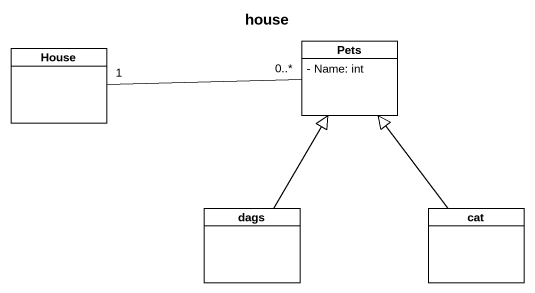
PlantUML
@startuml
title house
hide circle
hide empty members
skinparam classAttributeIconSize 0
class Pets {
  - Name: int
}
class House
class dags
class cat
House "1" -right- "0..*" Pets
dags -up-|> Pets
cat -up-|> Pets
@enduml
